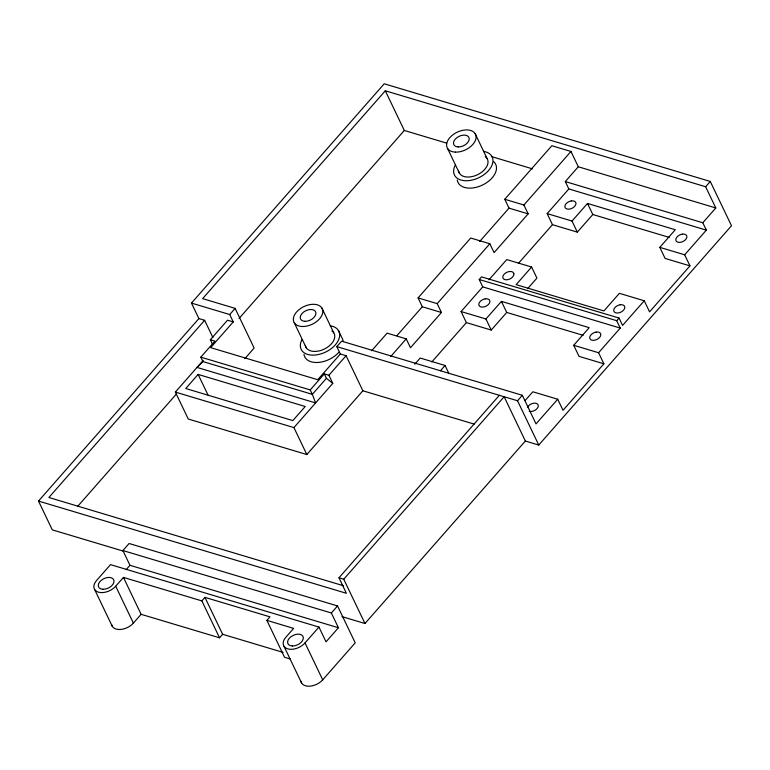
<?xml version="1.0" encoding="UTF-8"?>
<svg xmlns="http://www.w3.org/2000/svg" width="770" height="770" viewBox="0 0 770 770"><rect width="100%" height="100%" fill="white"/><g stroke="black" fill="none" stroke-linecap="round" stroke-linejoin="round"><path stroke-width="1.16" d="M212.895 337.539L204.627 320.301L198.891 318.578L191.47 303.082L384.22 83.786L710.277 181.46L731.5 225.745L538.75 445.041L525.361 441.027L504.148 396.743L343.747 579.223L338.973 577.789L499.364 395.308M715.802 207.958L578.299 166.772L565.296 181.566L702.798 222.761L715.802 207.958L705.638 186.744L385.308 90.783L202.626 298.635L235.129 308.375L254.139 348.04L244.802 358.676M123.566 551.195L52.293 529.847L38.5 501.058L198.891 318.578M204.627 320.301L48.885 497.497L343.391 585.72M191.47 303.082L229.71 314.535L235.129 308.375M212.761 344.825L210.326 339.753L227.516 320.195L233.252 321.918L210.643 347.636L317.74 379.716L340.35 353.998L346.086 355.711L362.882 390.775L474.185 424.116M202.953 361.582L197.033 367.425L315.604 402.941L312.341 394.346L202.953 361.582L200.826 357.155L214.917 341.129L210.326 339.753M239.027 318.511L404.317 130.457L446.677 143.153M362.882 390.775L306.835 454.541L188.265 419.024L175.358 392.084L203.28 360.312M77.606 506.448L176.426 394.009M198.131 374.422L185.743 388.513L292.831 420.593L305.218 406.502L198.131 374.422L207.939 394.894M283.091 652.382L222.626 634.278L219.537 637.801L201.856 600.889L123.441 577.404L115.702 586.211A13.071 8.143 -25.6 0 1 98.396 592.159A13.071 8.143 -25.6 0 1 96.577 580.484L110.514 564.631L318.963 627.078L326.037 641.834L338.425 627.743L129.966 565.305L122.902 550.54L129.091 543.495L337.539 605.942L355.22 642.844L322.707 679.833A13.071 8.143 -25.6 0 1 309.656 686.205A13.071 8.143 -25.6 0 1 300.916 681.171M126.097 569.704L129.966 565.305M340.35 353.998L336.808 346.615L341.611 341.158L522.329 395.289L536.035 423.895L557.711 399.235L563.014 410.304L603.882 363.806L598.579 352.737L573.717 345.287L589.204 327.673L501.424 301.378L485.937 318.992L461.076 311.542L482.752 286.883L620.254 328.078L598.579 352.737M200.826 357.155L310.223 389.918L324.305 373.893L328.896 375.269L332.784 383.383L293.928 427.6L175.358 392.084M328.896 375.269L346.086 355.711M324.305 373.893L326.432 378.32L312.341 394.346L310.223 389.918M371.631 350.754L387.108 333.141L406.233 338.867L410.477 347.732L441.441 312.505L437.196 303.64L418.072 297.913L470.711 238.026L489.836 243.753L494.08 252.608L528.143 213.858L523.898 205.003L504.774 199.276L551.84 145.732L570.965 151.459L578.299 166.772M111.592 624.46A13.071 8.143 -25.6 0 0 120.332 629.485A13.071 8.143 -25.6 0 0 133.383 623.122L141.122 614.316L219.537 637.801M396.916 335.672L422.316 306.768L441.441 312.505M479.71 241.472L509.018 208.131L528.143 213.858M390.756 356.481L406.233 338.867M437.196 303.64L489.836 243.753M523.898 205.003L570.965 151.459M482.752 286.883L479.219 279.5L481.539 276.863L619.041 318.048L622.574 325.431L644.249 300.772L649.553 311.84L689.968 265.871L684.665 254.803L659.803 247.353L675.28 229.739L587.5 203.444L572.023 221.057L547.162 213.608L568.837 188.948L706.34 230.143L684.665 254.803M201.856 600.889L204.945 597.366L269.972 616.847L266.872 620.37L284.553 657.282L290.136 658.947M414.789 364.21L420.208 358.04L445.07 365.49L448.929 373.546M488.95 279.837L506.756 259.586L531.608 267.026L536.921 278.105L527.633 288.673M431.797 361.967L466.389 322.62L491.241 330.061L506.727 312.447L583.102 335.325M518.393 263.446L552.465 224.686L577.327 232.126L592.804 214.512L669.188 237.391M440.421 370.774L445.07 365.49M531.608 267.026L516.131 284.64L603.911 310.936L619.388 293.322L644.249 300.772M336.808 346.615L517.527 400.756L522.329 395.289M705.638 186.744L710.277 181.46M266.872 620.37L293.649 628.387L285.901 637.194A13.071 8.143 -25.6 0 0 287.73 648.869A13.071 8.143 -25.6 0 0 305.026 642.931L318.963 627.078M122.902 550.54L331.35 612.987L337.539 605.942M525.101 400.592L532.85 391.786L557.711 399.235M479.219 279.5L616.722 320.695L619.041 318.048M341.976 616.626L364.97 623.507L525.361 441.027M491.318 156.522L532.532 168.871M689.968 265.871L665.107 258.422L659.803 247.353M603.882 363.806L579.021 356.356L573.717 345.287M38.5 501.058L346.394 593.295L338.973 577.789M326.432 378.32L332.784 383.383M702.798 222.761L706.34 230.143M587.5 203.444L592.804 214.512M565.296 181.566L568.837 188.948M572.023 221.057L577.327 232.126M616.722 320.695L620.254 328.078M547.162 213.608L552.465 224.686M475.128 133.585L487.064 158.505M504.774 199.276L509.018 208.131M447.562 148.456L459.498 173.365M501.424 301.378L506.727 312.447M385.308 90.783L404.317 130.457M485.937 318.992L491.241 330.061M517.527 400.756L538.75 445.041M461.076 311.542L466.389 322.62M418.072 297.913L422.316 306.768M338.386 330.397L341.918 337.78A20.915 13.023 -25.6 0 1 343.122 340.975M321.85 307.971L333.785 332.881M294.294 322.832L306.229 347.751M293.928 427.6L306.835 454.541M229.71 314.535L233.252 321.918M343.747 579.223L364.97 623.507M331.35 612.987L338.425 627.743M305.026 642.931L322.707 679.833M283.986 646.261L301.667 683.163M204.945 597.366L222.626 634.278M123.441 577.404L141.122 614.316M115.702 586.211L133.383 623.122M94.652 589.541L112.333 626.453M331.947 330.994A15.689 9.769 -25.6 0 1 325.296 348.579A15.689 9.769 -25.6 0 1 305.324 345.355M485.225 156.618A15.689 9.769 -25.6 0 1 478.574 174.193A15.689 9.769 -25.6 0 1 458.602 170.978M529.24 411.286A5.881 3.657 -25.6 0 0 535.362 410.035A5.881 3.657 -25.6 0 0 538.22 405.434L537.884 404.539A5.881 3.657 -25.6 0 0 532.859 403.393A5.881 3.657 -25.6 0 0 527.662 407.109M338.848 352.275A20.915 13.023 -25.6 0 1 317.952 362.468A20.915 13.023 -25.6 0 1 303.967 354.421M330.292 325.748A20.915 13.023 -25.6 0 1 337.222 342.381A20.915 13.023 -25.6 0 1 311.224 355.066A20.915 13.023 -25.6 0 1 302.023 339.531M493.685 161.642A20.915 13.023 -25.6 0 1 483.069 184.752A20.915 13.023 -25.6 0 1 457.236 180.036M483.56 151.363A20.915 13.023 -25.6 0 1 490.5 168.004A20.915 13.023 -25.6 0 1 464.503 180.68A20.915 13.023 -25.6 0 1 455.301 165.155M571.292 200.931L569.848 201.288A5.881 3.657 -25.6 0 0 564.891 206.399A5.881 3.657 -25.6 0 0 569.559 209.084L571.003 208.718A5.881 3.657 -25.6 0 0 575.96 203.617A5.881 3.657 -25.6 0 0 571.292 200.931M682.21 234.157L680.767 234.513A5.881 3.657 -25.6 0 0 675.81 239.624A5.881 3.657 -25.6 0 0 680.478 242.309L681.922 241.944A5.881 3.657 -25.6 0 0 686.879 236.842A5.881 3.657 -25.6 0 0 682.21 234.157M485.216 298.856L483.772 299.222A5.881 3.657 -25.6 0 0 478.815 304.323A5.881 3.657 -25.6 0 0 483.483 307.018L484.927 306.653A5.881 3.657 -25.6 0 0 489.884 301.551A5.881 3.657 -25.6 0 0 485.216 298.856M620.129 304.785L618.685 305.151A5.881 3.657 -25.6 0 0 613.729 310.252A5.881 3.657 -25.6 0 0 618.397 312.938L619.84 312.572A5.881 3.657 -25.6 0 0 624.797 307.471A5.881 3.657 -25.6 0 0 620.129 304.785M596.134 332.091L594.69 332.447A5.881 3.657 -25.6 0 0 589.733 337.558A5.881 3.657 -25.6 0 0 594.401 340.244L595.845 339.878A5.881 3.657 -25.6 0 0 600.802 334.777A5.881 3.657 -25.6 0 0 596.134 332.091M513.85 273.745L513.513 272.85A5.881 3.657 -25.6 0 0 507.055 272.205A5.881 3.657 -25.6 0 0 502.839 277.527L503.176 278.422A5.881 3.657 -25.6 0 0 509.634 279.067A5.881 3.657 -25.6 0 0 513.85 273.745M304.872 321.321A8.364 5.207 -25.6 0 0 315.902 312.716A8.364 5.207 -25.6 0 0 303.447 312.177A8.364 5.207 -25.6 0 0 304.872 321.321M458.14 146.945A8.364 5.207 -25.6 0 0 469.171 138.331A8.364 5.207 -25.6 0 0 456.716 137.792A8.364 5.207 -25.6 0 0 458.14 146.945M302.071 326.499A15.689 9.769 -25.6 0 0 322.755 310.358A15.689 9.769 -25.6 0 0 299.395 309.347A15.689 9.769 -25.6 0 0 302.071 326.499M455.339 152.123A15.689 9.769 -25.6 0 0 476.024 135.982A15.689 9.769 -25.6 0 0 452.664 134.971A15.689 9.769 -25.6 0 0 455.339 152.123M102.939 589.271A8.364 5.207 -25.6 0 0 113.97 580.657A8.364 5.207 -25.6 0 0 101.515 580.118A8.364 5.207 -25.6 0 0 102.939 589.271M292.263 645.982A8.364 5.207 -25.6 0 0 303.293 637.377A8.364 5.207 -25.6 0 0 290.839 636.828A8.364 5.207 -25.6 0 0 292.263 645.982"/></g></svg>
